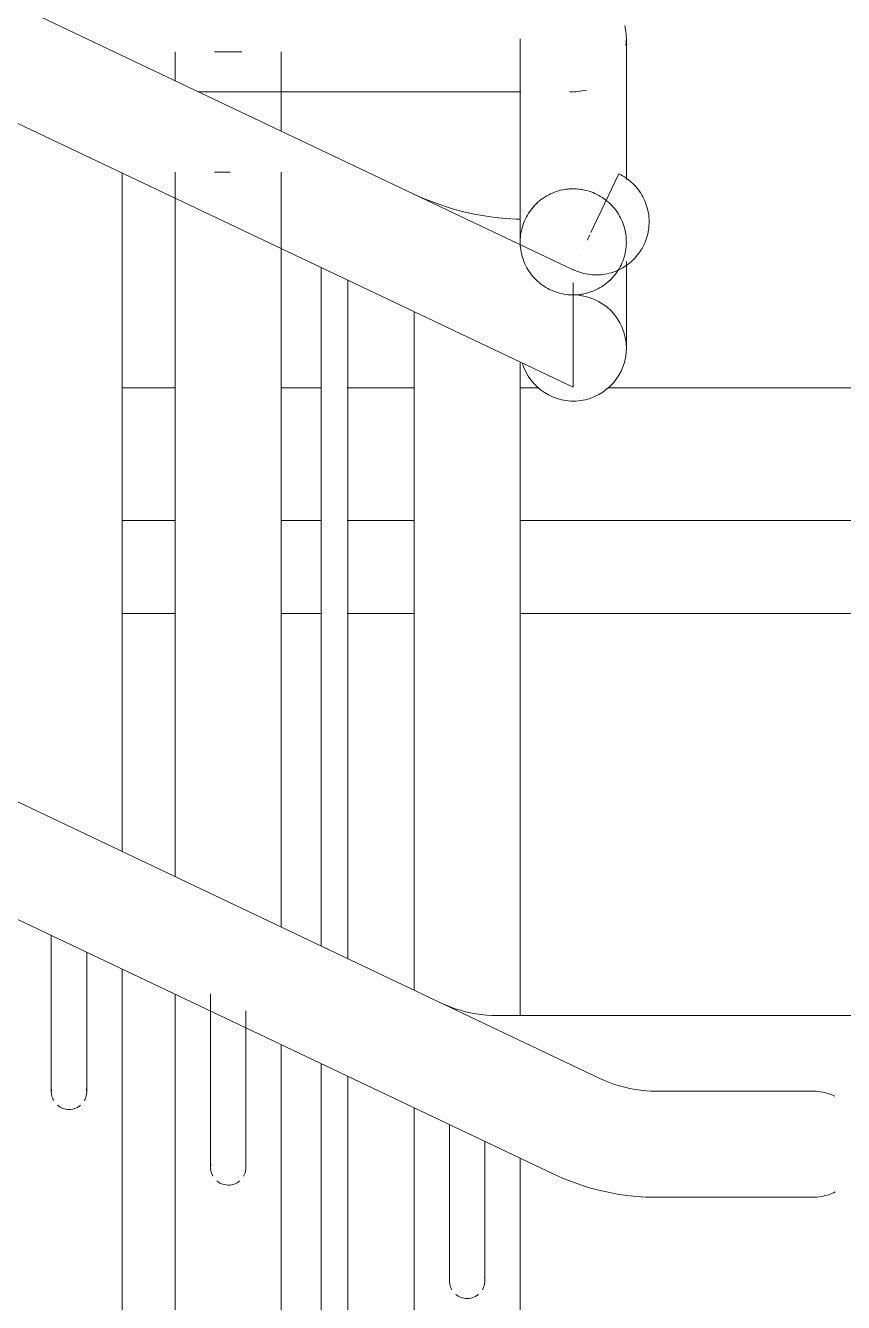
# Model space of a CAD drawing. Header units: millimetres. Extents: x -515342 to 330399, y -224905 to 507333.
# Drawn here: x 268683.3 to 268991.5, y 87986.8 to 88467.9 of the extents above; entities that cross this region are included whole.
import ezdxf

# ---------------------------------------------------------------- set-up
doc = ezdxf.new("R2010")
doc.units = ezdxf.units.MM
doc.layers.get('0').update_dxf_attribs({"lineweight": 0})
for name, color, linetype, lineweight in [('Витраж', 7, 'Continuous', 0), ('Ограждение', 7, 'Continuous', 0), ('Панели витража', 7, 'Continuous', 0), ('Перекрытие', 7, 'Continuous', 0), ('Стены внутренние', 7, 'Continuous', 0)]:
    doc.layers.add(name, color=color, linetype=linetype, lineweight=lineweight)

# ---------------------------------------------------------------- blocks, each defined once
blk = doc.blocks.new('Ограждение - АР_Ограждение_Балясина_10-10240708-О_АР_П_Разрез 2-2')
at = {"layer": 'Ограждение'}
for p, q in [((7435, 345.34), (7435, 89.62)), ((7435.13, 345.28), (7435.13, 345.28)), ((7445, 84.87), (7445, 340.59)), ((7435, 45.35), (7435, -110.38)), ((7445, -115.13), (7445, 40.6))]:
    blk.add_line(p, q, dxfattribs=at)
blk = doc.blocks.new('Ограждение - АР_Ограждение_Балясина_D40 доп поручень 700_900-10240715-О_АР_П_Разрез 2-2')
at = {"layer": 'Ограждение'}
for p, q in [((7360, 125.25), (7360, 380.97)), ((7333.33, 93.71), (7333.33, 64.75)), ((7346.67, 64.75), (7346.67, 87.37)), ((7360, -74.75), (7360, 81.01))]:
    blk.add_line(p, q, dxfattribs=at)
at = {"layer": 'Ограждение', "flags": 128}
for points in [[(7333.33, 64.75), (7333.33, 63.55), (7333.33, 62.35), (7333.33, 61.16), (7333.33, 59.97), (7333.33, 58.79), (7333.33, 57.62), (7333.33, 56.46), (7333.33, 55.31), (7333.33, 54.18), (7333.33, 53.07), (7333.33, 51.97), (7333.33, 50.9), (7333.33, 49.84), (7333.33, 48.81), (7333.33, 47.81), (7333.33, 46.83), (7333.33, 45.89), (7333.33, 44.97), (7333.33, 44.08), (7333.33, 43.23), (7333.33, 42.41), (7333.33, 41.63), (7333.33, 40.88), (7333.33, 40.17), (7333.33, 39.51), (7333.33, 38.88), (7333.33, 38.29), (7333.33, 37.75), (7333.33, 37.25), (7333.33, 36.79), (7333.33, 36.38), (7333.33, 36.01), (7333.33, 35.69), (7333.33, 35.41), (7333.33, 35.19), (7333.33, 35.01), (7333.33, 34.87), (7333.33, 34.79), (7333.33, 34.75)], [(7346.67, 34.75), (7346.67, 34.77), (7346.67, 34.85), (7346.67, 34.97), (7346.67, 35.13), (7346.67, 35.35), (7346.67, 35.61), (7346.67, 35.92), (7346.67, 36.27), (7346.67, 36.67), (7346.67, 37.12), (7346.67, 37.61), (7346.67, 38.14), (7346.67, 38.72), (7346.67, 39.33), (7346.67, 39.99), (7346.67, 40.69), (7346.67, 41.42), (7346.67, 42.2), (7346.67, 43), (7346.67, 43.85), (7346.67, 44.73), (7346.67, 45.64), (7346.67, 46.58), (7346.67, 47.54), (7346.67, 48.54), (7346.67, 49.56), (7346.67, 50.61), (7346.67, 51.68), (7346.67, 52.77), (7346.67, 53.88), (7346.67, 55.01), (7346.67, 56.15), (7346.67, 57.3), (7346.67, 58.47), (7346.67, 59.65), (7346.67, 60.84), (7346.67, 62.03), (7346.67, 63.23), (7346.67, 64.43), (7346.67, 64.75)]]:
    blk.add_lwpolyline(points, dxfattribs=at)
at = {"layer": 'Ограждение'}
for points, knots in [([(7334.23, 31.41), (7334.04, 31.74), (7333.71, 32.45), (7333.44, 33.44), (7333.34, 34.3), (7333.33, 35.05), (7333.38, 35.54), (7333.41, 35.77)], [0.3333333, 0.3333333, 0.3333333, 0.3333333, 0.3888889, 0.4444444, 0.4791667, 0.5138889, 0.5486111, 0.5486111, 0.5486111, 0.5486111]), ([(7346.56, 35.92), (7346.61, 35.68), (7346.66, 35.2), (7346.67, 34.45), (7346.6, 33.72), (7346.4, 32.79), (7346.09, 32), (7345.81, 31.49), (7345.77, 31.4)], [0.4444444, 0.4444444, 0.4444444, 0.4444444, 0.4791667, 0.5138889, 0.5486111, 0.5833333, 0.6527778, 0.6666667, 0.6666667, 0.6666667, 0.6666667]), ([(7344.29, 29.65), (7344.22, 29.59), (7343.77, 29.22), (7342.42, 28.4), (7341.01, 28.1), (7340, 28.08)], [0.7777778, 0.7777778, 0.7777778, 0.7777778, 0.7916667, 0.8611111, 1, 1, 1, 1])]:
    blk.add_open_spline(points, degree=3, knots=knots, dxfattribs=at)
blk.add_open_spline([(7340, 28.08), (7339.19, 28.09), (7337.67, 28.36), (7336.3, 29.15), (7335.71, 29.65)], degree=3, dxfattribs=at)
blk = doc.blocks.new('Ограждение - АР_Ограждение_Балясина_D40 доп поручень 700_900-10240712-О_АР_П_Разрез 2-2')
at = {"layer": 'Ограждение'}
for p, q in [((7470, 328.72), (7470, 73)), ((7510, 63.48), (7510, 309.47)), ((7470, 28.74), (7470, -127)), ((7483.33, 22.4), (7483.33, -6.5)), ((7496.67, -6.5), (7496.67, 16.06)), ((7510, -136.52), (7510, 9.72))]:
    blk.add_line(p, q, dxfattribs=at)
at = {"layer": 'Ограждение', "flags": 128}
for points in [[(7483.33, -6.5), (7483.33, -7.7), (7483.33, -8.9), (7483.33, -10.09), (7483.33, -11.28), (7483.33, -12.46), (7483.33, -13.63), (7483.33, -14.79), (7483.33, -15.94), (7483.33, -17.07), (7483.33, -18.18), (7483.33, -19.28), (7483.33, -20.35), (7483.33, -21.41), (7483.33, -22.44), (7483.33, -23.44), (7483.33, -24.42), (7483.33, -25.36), (7483.33, -26.28), (7483.33, -27.17), (7483.33, -28.02), (7483.33, -28.84), (7483.33, -29.62), (7483.33, -30.37), (7483.33, -31.08), (7483.33, -31.74), (7483.33, -32.37), (7483.33, -32.96), (7483.33, -33.5), (7483.33, -34), (7483.33, -34.46), (7483.33, -34.87), (7483.33, -35.24), (7483.33, -35.56), (7483.33, -35.84), (7483.33, -36.06), (7483.33, -36.24), (7483.33, -36.38), (7483.33, -36.46), (7483.33, -36.5)], [(7496.67, -36.5), (7496.67, -36.48), (7496.67, -36.4), (7496.67, -36.28), (7496.67, -36.12), (7496.67, -35.9), (7496.67, -35.64), (7496.67, -35.33), (7496.67, -34.98), (7496.67, -34.58), (7496.67, -34.13), (7496.67, -33.64), (7496.67, -33.11), (7496.67, -32.53), (7496.67, -31.92), (7496.67, -31.26), (7496.67, -30.56), (7496.67, -29.83), (7496.67, -29.05), (7496.67, -28.25), (7496.67, -27.4), (7496.67, -26.52), (7496.67, -25.61), (7496.67, -24.67), (7496.67, -23.71), (7496.67, -22.71), (7496.67, -21.69), (7496.67, -20.64), (7496.67, -19.57), (7496.67, -18.48), (7496.67, -17.37), (7496.67, -16.24), (7496.67, -15.1), (7496.67, -13.95), (7496.67, -12.78), (7496.67, -11.6), (7496.67, -10.41), (7496.67, -9.22), (7496.67, -8.02), (7496.67, -6.82), (7496.67, -6.5)]]:
    blk.add_lwpolyline(points, dxfattribs=at)
at = {"layer": 'Ограждение'}
for points, knots in [([(7484.23, -39.84), (7484.04, -39.51), (7483.71, -38.8), (7483.44, -37.81), (7483.34, -36.95), (7483.33, -36.2), (7483.38, -35.71), (7483.41, -35.48)], [0.3333333, 0.3333333, 0.3333333, 0.3333333, 0.3888889, 0.4444444, 0.4791667, 0.5138889, 0.5486111, 0.5486111, 0.5486111, 0.5486111]), ([(7496.56, -35.33), (7496.61, -35.57), (7496.66, -36.05), (7496.67, -36.8), (7496.6, -37.53), (7496.4, -38.46), (7496.09, -39.25), (7495.81, -39.76), (7495.77, -39.85)], [0.4444444, 0.4444444, 0.4444444, 0.4444444, 0.4791667, 0.5138889, 0.5486111, 0.5833333, 0.6527778, 0.6666667, 0.6666667, 0.6666667, 0.6666667]), ([(7494.29, -41.6), (7494.22, -41.66), (7493.77, -42.03), (7492.42, -42.85), (7491.01, -43.15), (7490, -43.17)], [0.7777778, 0.7777778, 0.7777778, 0.7777778, 0.7916667, 0.8611111, 1, 1, 1, 1])]:
    blk.add_open_spline(points, degree=3, knots=knots, dxfattribs=at)
blk.add_open_spline([(7490, -43.17), (7489.19, -43.16), (7487.67, -42.89), (7486.3, -42.1), (7485.71, -41.6)], degree=3, dxfattribs=at)
blk = doc.blocks.new('Ограждение - Ограждение-9707695-О_АР_П_Разрез 2-2')
for name in ['Ограждение - АР_Ограждение_Балясина_D40 доп поручень 700_900-10240715-О_АР_П_Разрез 2-2', 'Ограждение - АР_Ограждение_Балясина_10-10240708-О_АР_П_Разрез 2-2', 'Ограждение - АР_Ограждение_Балясина_D40 доп поручень 700_900-10240712-О_АР_П_Разрез 2-2']:
    blk.add_blockref(name, (0, 0))
blk = doc.blocks.new('Тип верхнего поручня - Верхний поручень_Внутренний_-9707698-О_АР_П_Разрез 2-2')
at = {"layer": 'Ограждение', "flags": 128}
blk.add_lwpolyline([(7510.17, 363.55), (7508.54, 363.58), (7504.55, 363.82), (7500.57, 364.22), (7496.61, 364.78), (7492.68, 365.49), (7488.77, 366.37), (7484.91, 367.39), (7481.09, 368.58), (7477.32, 369.91), (7473.6, 371.39), (7469.95, 373.02)], dxfattribs=at)
blk = doc.blocks.new('Тип перил - Перила_Внутренний_-9707709-О_АР_П_Разрез 2-2')
at = {"layer": 'Ограждение'}
blk.add_line((7790, 63.5), (7501.27, 63.5), dxfattribs=at)
at = {"layer": 'Ограждение', "flags": 128}
blk.add_lwpolyline([(7501.27, 63.5), (7499.27, 63.54), (7497.28, 63.66), (7495.29, 63.86), (7493.31, 64.14), (7491.34, 64.5), (7489.39, 64.93), (7487.45, 65.45), (7485.54, 66.04), (7483.66, 66.71), (7481.8, 67.45), (7479.97, 68.26)], dxfattribs=at)
blk = doc.blocks.new('Ограждение - АР_Ограждение_Ограничение_D40-V189-О_АР_П_Разрез 2-2')
at = {"layer": 'Ограждение', "flags": 128}
for points in [[(7530, 375), (7529.2, 374.98), (7528.4, 374.94), (7527.61, 374.86), (7526.81, 374.74), (7526.03, 374.6), (7525.25, 374.43), (7524.47, 374.22), (7523.71, 373.98), (7522.95, 373.72), (7522.21, 373.42), (7521.48, 373.1), (7520.76, 372.74), (7520.06, 372.36), (7519.38, 371.95), (7518.71, 371.51), (7518.06, 371.04), (7517.42, 370.55), (7516.81, 370.04), (7516.22, 369.5), (7515.65, 368.93), (7515.11, 368.35), (7514.59, 367.74), (7514.09, 367.12), (7513.62, 366.47), (7513.17, 365.81), (7512.75, 365.12), (7512.36, 364.43), (7512, 363.71), (7511.66, 362.99), (7511.36, 362.25), (7511.08, 361.5), (7510.84, 360.73), (7510.63, 359.96), (7510.44, 359.18), (7510.29, 358.4), (7510.17, 357.61), (7510.08, 356.81), (7510.03, 356.02), (7510, 355.22), (7510.01, 354.42), (7510.05, 353.62), (7510.12, 352.82), (7510.22, 352.03), (7510.36, 351.24), (7510.52, 350.46), (7510.72, 349.68), (7510.95, 348.91), (7511.21, 348.16), (7511.5, 347.41), (7511.81, 346.68), (7512.16, 345.96), (7512.54, 345.25), (7512.94, 344.56), (7513.37, 343.89), (7513.83, 343.23), (7514.31, 342.59), (7514.82, 341.98), (7515.36, 341.38), (7515.91, 340.8), (7516.49, 340.25), (7517.09, 339.72), (7517.71, 339.22), (7518.35, 338.74), (7519.01, 338.29), (7519.69, 337.86), (7520.38, 337.46), (7521.09, 337.09), (7521.82, 336.75), (7522.55, 336.44), (7523.3, 336.16), (7524.06, 335.9), (7524.83, 335.68), (7525.6, 335.49), (7526.39, 335.33), (7527.18, 335.2), (7527.97, 335.1), (7528.77, 335.04), (7529.57, 335), (7530, 335)], [(7530, 335), (7530.8, 335.02), (7531.6, 335.06), (7532.39, 335.14), (7533.19, 335.26), (7533.97, 335.4), (7534.75, 335.57), (7535.53, 335.78), (7536.29, 336.02), (7537.05, 336.28), (7537.79, 336.58), (7538.52, 336.9), (7539.24, 337.26), (7539.94, 337.64), (7540.62, 338.05), (7541.29, 338.49), (7541.94, 338.96), (7542.58, 339.45), (7543.19, 339.96), (7543.78, 340.5), (7544.35, 341.07), (7544.89, 341.65), (7545.41, 342.26), (7545.91, 342.88), (7546.38, 343.53), (7546.83, 344.19), (7547.25, 344.88), (7547.64, 345.57), (7548, 346.29), (7548.34, 347.01), (7548.64, 347.75), (7548.92, 348.5), (7549.16, 349.27), (7549.37, 350.04), (7549.56, 350.82), (7549.71, 351.6), (7549.83, 352.39), (7549.92, 353.19), (7549.97, 353.98), (7550, 354.78), (7549.99, 355.58), (7549.95, 356.38), (7549.88, 357.18), (7549.78, 357.97), (7549.64, 358.76), (7549.48, 359.54), (7549.28, 360.32), (7549.05, 361.09), (7548.79, 361.84), (7548.5, 362.59), (7548.19, 363.32), (7547.84, 364.04), (7547.46, 364.75), (7547.06, 365.44), (7546.63, 366.11), (7546.17, 366.77), (7545.69, 367.41), (7545.18, 368.02), (7544.64, 368.62), (7544.09, 369.2), (7543.51, 369.75), (7542.91, 370.28), (7542.29, 370.78), (7541.65, 371.26), (7540.99, 371.71), (7540.31, 372.14), (7539.62, 372.54), (7538.91, 372.91), (7538.18, 373.25), (7537.45, 373.56), (7536.7, 373.84), (7535.94, 374.1), (7535.17, 374.32), (7534.4, 374.51), (7533.61, 374.67), (7532.82, 374.8), (7532.03, 374.9), (7531.23, 374.96), (7530.43, 375), (7530, 375)]]:
    blk.add_lwpolyline(points, dxfattribs=at)
at = {"layer": 'Ограждение'}
for start, end in [(90, 100.5516), (77.5668, 90), (131.2241, 139.4056), (178.3462, 184.1833), (311.2241, 319.4056), (270, 280.5516)]:
    blk.add_arc((7530, 355), 20, start, end, dxfattribs=at)
blk = doc.blocks.new('Ограждение - АР_Ограждение_Ограничение_D40-V190-О_АР_П_Разрез 2-2')
at = {"layer": 'Ограждение'}
for p, q in [((7536.65, 358.49), (7547.16, 380.63)), ((7535.27, 355.59), (7536.18, 357.5)), ((7532.49, 349.74), (7532.51, 349.79))]:
    blk.add_line(p, q, dxfattribs=at)
at = {"layer": 'Ограждение', "flags": 128}
for points in [[(7547.16, 380.63), (7547.88, 380.27), (7548.58, 379.89), (7549.26, 379.47), (7549.93, 379.03), (7550.58, 378.57), (7551.21, 378.07), (7551.82, 377.56), (7552.41, 377.01), (7552.98, 376.45), (7553.52, 375.86), (7554.04, 375.26), (7554.53, 374.63), (7555, 373.98), (7555.45, 373.31), (7555.86, 372.63), (7556.25, 371.93), (7556.61, 371.22), (7556.94, 370.49), (7557.25, 369.75), (7557.52, 369), (7557.76, 368.23), (7557.97, 367.46), (7558.15, 366.68), (7558.3, 365.9), (7558.42, 365.11), (7558.5, 364.31), (7558.56, 363.51), (7558.58, 362.71), (7558.57, 361.91), (7558.53, 361.11), (7558.45, 360.32), (7558.35, 359.52), (7558.21, 358.74), (7558.04, 357.95), (7557.84, 357.18), (7557.61, 356.41), (7557.35, 355.66), (7557.06, 354.91), (7556.74, 354.18), (7556.65, 353.98)], [(7556.65, 353.98), (7556.29, 353.27), (7555.9, 352.57), (7555.49, 351.88), (7555.05, 351.22), (7554.58, 350.57), (7554.09, 349.94), (7553.57, 349.33), (7553.03, 348.74), (7552.47, 348.17), (7551.88, 347.63), (7551.27, 347.11), (7550.64, 346.61), (7549.99, 346.14), (7549.33, 345.7), (7548.65, 345.28), (7547.95, 344.89), (7547.23, 344.53), (7546.5, 344.2), (7545.76, 343.9), (7545.01, 343.63), (7544.25, 343.39), (7543.48, 343.17), (7542.7, 342.99), (7541.91, 342.84), (7541.12, 342.73), (7540.33, 342.64), (7539.53, 342.59), (7538.73, 342.57), (7537.93, 342.58), (7537.13, 342.62), (7536.33, 342.69), (7535.54, 342.8), (7534.75, 342.94), (7533.97, 343.1), (7533.2, 343.3), (7532.43, 343.54), (7531.67, 343.8), (7530.93, 344.09), (7530.2, 344.41), (7530, 344.5)]]:
    blk.add_lwpolyline(points, dxfattribs=at)
blk = doc.blocks.new('Ограждение - АР_Ограждение_Балясина_D40_900-V202-О_АР_П_Разрез 2-2')
at = {"layer": 'Ограждение'}
for p, q in [((7380, 115.75), (7380, 381.25)), ((7400, 381.25), (7394.82, 381.25)), ((7400.76, 381.25), (7400, 381.25)), ((7420, 381.25), (7420, 96.75)), ((7380, -865), (7380, 71.53)), ((7393.33, 36.25), (7393.33, 71.62)), ((7406.67, 65.29), (7406.67, 36.25)), ((7420, 52.51), (7420, -865))]:
    blk.add_line(p, q, dxfattribs=at)
at = {"layer": 'Ограждение', "flags": 128}
for points in [[(7393.33, 6.25), (7393.33, 6.27), (7393.33, 6.35), (7393.33, 6.47), (7393.33, 6.63), (7393.33, 6.85), (7393.33, 7.11), (7393.33, 7.42), (7393.33, 7.77), (7393.33, 8.17), (7393.33, 8.62), (7393.33, 9.11), (7393.33, 9.64), (7393.33, 10.22), (7393.33, 10.83), (7393.33, 11.49), (7393.33, 12.19), (7393.33, 12.92), (7393.33, 13.7), (7393.33, 14.5), (7393.33, 15.35), (7393.33, 16.23), (7393.33, 17.14), (7393.33, 18.08), (7393.33, 19.04), (7393.33, 20.04), (7393.33, 21.06), (7393.33, 22.11), (7393.33, 23.18), (7393.33, 24.27), (7393.33, 25.38), (7393.33, 26.51), (7393.33, 27.65), (7393.33, 28.8), (7393.33, 29.97), (7393.33, 31.15), (7393.33, 32.34), (7393.33, 33.53), (7393.33, 34.73), (7393.33, 35.93), (7393.33, 36.25)], [(7406.67, 36.25), (7406.67, 35.05), (7406.67, 33.85), (7406.67, 32.66), (7406.67, 31.47), (7406.67, 30.29), (7406.67, 29.12), (7406.67, 27.96), (7406.67, 26.81), (7406.67, 25.68), (7406.67, 24.57), (7406.67, 23.47), (7406.67, 22.4), (7406.67, 21.34), (7406.67, 20.31), (7406.67, 19.31), (7406.67, 18.33), (7406.67, 17.39), (7406.67, 16.47), (7406.67, 15.58), (7406.67, 14.73), (7406.67, 13.91), (7406.67, 13.13), (7406.67, 12.38), (7406.67, 11.67), (7406.67, 11.01), (7406.67, 10.38), (7406.67, 9.79), (7406.67, 9.25), (7406.67, 8.75), (7406.67, 8.29), (7406.67, 7.88), (7406.67, 7.51), (7406.67, 7.19), (7406.67, 6.91), (7406.67, 6.69), (7406.67, 6.51), (7406.67, 6.37), (7406.67, 6.29), (7406.67, 6.25)]]:
    blk.add_lwpolyline(points, dxfattribs=at)
at = {"layer": 'Ограждение'}
for points, knots in [([(7393.44, 7.42), (7393.39, 7.18), (7393.34, 6.7), (7393.33, 5.95), (7393.4, 5.22), (7393.6, 4.29), (7393.91, 3.5), (7394.19, 2.99), (7394.23, 2.9)], [0.4444444, 0.4444444, 0.4444444, 0.4444444, 0.4791667, 0.5138889, 0.5486111, 0.5833333, 0.6527778, 0.6666667, 0.6666667, 0.6666667, 0.6666667]), ([(7405.77, 2.91), (7405.96, 3.24), (7406.29, 3.95), (7406.56, 4.94), (7406.66, 5.8), (7406.67, 6.55), (7406.62, 7.04), (7406.59, 7.27)], [0.3333333, 0.3333333, 0.3333333, 0.3333333, 0.3888889, 0.4444444, 0.4791667, 0.5138889, 0.5486111, 0.5486111, 0.5486111, 0.5486111]), ([(7395.71, 1.15), (7395.78, 1.09), (7396.23, 0.72), (7397.58, -0.1), (7398.99, -0.4), (7400, -0.42)], [0.7777778, 0.7777778, 0.7777778, 0.7777778, 0.7916667, 0.8611111, 1, 1, 1, 1])]:
    blk.add_open_spline(points, degree=3, knots=knots, dxfattribs=at)
blk.add_open_spline([(7400, -0.42), (7400.81, -0.41), (7402.33, -0.14), (7403.7, 0.65), (7404.29, 1.15)], degree=3, dxfattribs=at)
blk = doc.blocks.new('Ограждение - АР_Ограждение_Балясина_D40_900-10240720-О_АР_П_Разрез 2-2')
at = {"layer": 'Ограждение'}
for p, q in [((7380, 415.69), (7380, 426.56)), ((7400, 426.56), (7394.82, 426.56)), ((7405.18, 426.56), (7400, 426.56)), ((7420, 426.56), (7420, 396.7))]:
    blk.add_line(p, q, dxfattribs=at)
blk = doc.blocks.new('Ограждение - Ограждение-9707916-О_АР_П_Разрез 2-2')
for name in ['Ограждение - АР_Ограждение_Балясина_D40_900-10240720-О_АР_П_Разрез 2-2', 'Ограждение - АР_Ограждение_Балясина_D40_900-V202-О_АР_П_Разрез 2-2']:
    blk.add_blockref(name, (0, 0))
blk = doc.blocks.new('Тип верхнего поручня - АР_Ограждение_Ограничение_D40-V214-О_АР_П_Разрез 2-2')
at = {"layer": 'Ограждение', "flags": 128}
for points in [[(7530, 375), (7529.2, 374.98), (7528.4, 374.94), (7527.61, 374.86), (7526.81, 374.74), (7526.03, 374.6), (7525.25, 374.43), (7524.47, 374.22), (7523.71, 373.98), (7522.95, 373.72), (7522.21, 373.42), (7521.48, 373.1), (7520.76, 372.74), (7520.06, 372.36), (7519.38, 371.95), (7518.71, 371.51), (7518.06, 371.04), (7517.42, 370.55), (7516.81, 370.04), (7516.22, 369.5), (7515.65, 368.93), (7515.11, 368.35), (7514.59, 367.74), (7514.09, 367.12), (7513.62, 366.47), (7513.17, 365.81), (7512.75, 365.12), (7512.36, 364.43), (7512, 363.71), (7511.66, 362.99), (7511.36, 362.25), (7511.08, 361.5), (7510.84, 360.73), (7510.63, 359.96), (7510.44, 359.18), (7510.29, 358.4), (7510.17, 357.61), (7510.08, 356.81), (7510.03, 356.02), (7510, 355.22), (7510.01, 354.42), (7510.05, 353.62), (7510.12, 352.82), (7510.22, 352.03), (7510.36, 351.24), (7510.52, 350.46), (7510.72, 349.68), (7510.95, 348.91), (7511.21, 348.16), (7511.5, 347.41), (7511.81, 346.68), (7512.16, 345.96), (7512.54, 345.25), (7512.94, 344.56), (7513.37, 343.89), (7513.83, 343.23), (7514.31, 342.59), (7514.82, 341.98), (7515.36, 341.38), (7515.91, 340.8), (7516.49, 340.25), (7517.09, 339.72), (7517.71, 339.22), (7518.35, 338.74), (7519.01, 338.29), (7519.69, 337.86), (7520.38, 337.46), (7521.09, 337.09), (7521.82, 336.75), (7522.55, 336.44), (7523.3, 336.16), (7524.06, 335.9), (7524.83, 335.68), (7525.6, 335.49), (7526.39, 335.33), (7527.18, 335.2), (7527.97, 335.1), (7528.77, 335.04), (7529.57, 335), (7530, 335)], [(7530, 335), (7530.8, 335.02), (7531.6, 335.06), (7532.39, 335.14), (7533.19, 335.26), (7533.97, 335.4), (7534.75, 335.57), (7535.53, 335.78), (7536.29, 336.02), (7537.05, 336.28), (7537.79, 336.58), (7538.52, 336.9), (7539.24, 337.26), (7539.94, 337.64), (7540.62, 338.05), (7541.29, 338.49), (7541.94, 338.96), (7542.58, 339.45), (7543.19, 339.96), (7543.78, 340.5), (7544.35, 341.07), (7544.89, 341.65), (7545.41, 342.26), (7545.91, 342.88), (7546.38, 343.53), (7546.83, 344.19), (7547.25, 344.88), (7547.64, 345.57), (7548, 346.29), (7548.34, 347.01), (7548.64, 347.75), (7548.92, 348.5), (7549.16, 349.27), (7549.37, 350.04), (7549.56, 350.82), (7549.71, 351.6), (7549.83, 352.39), (7549.92, 353.19), (7549.97, 353.98), (7550, 354.78), (7549.99, 355.58), (7549.95, 356.38), (7549.88, 357.18), (7549.78, 357.97), (7549.64, 358.76), (7549.48, 359.54), (7549.28, 360.32), (7549.05, 361.09), (7548.79, 361.84), (7548.5, 362.59), (7548.19, 363.32), (7547.84, 364.04), (7547.46, 364.75), (7547.06, 365.44), (7546.63, 366.11), (7546.17, 366.77), (7545.69, 367.41), (7545.18, 368.02), (7544.64, 368.62), (7544.09, 369.2), (7543.51, 369.75), (7542.91, 370.28), (7542.29, 370.78), (7541.65, 371.26), (7540.99, 371.71), (7540.31, 372.14), (7539.62, 372.54), (7538.91, 372.91), (7538.18, 373.25), (7537.45, 373.56), (7536.7, 373.84), (7535.94, 374.1), (7535.17, 374.32), (7534.4, 374.51), (7533.61, 374.67), (7532.82, 374.8), (7532.03, 374.9), (7531.23, 374.96), (7530.43, 375), (7530, 375)]]:
    blk.add_lwpolyline(points, dxfattribs=at)
at = {"layer": 'Ограждение'}
for start, end in [(90, 100.5516), (77.5668, 90), (131.2241, 139.4056), (178.3462, 184.1833), (311.2241, 319.4056), (270, 280.5516)]:
    blk.add_arc((7530, 355), 20, start, end, dxfattribs=at)
blk = doc.blocks.new('Тип верхнего поручня - АР_Ограждение_Ограничение_D40-V215-О_АР_П_Разрез 2-2')
at = {"layer": 'Ограждение'}
for p, q in [((7536.65, 358.49), (7547.16, 380.63)), ((7535.27, 355.59), (7536.18, 357.5)), ((7532.49, 349.74), (7532.51, 349.79))]:
    blk.add_line(p, q, dxfattribs=at)
at = {"layer": 'Ограждение', "flags": 128}
for points in [[(7547.16, 380.63), (7547.88, 380.27), (7548.58, 379.89), (7549.26, 379.47), (7549.93, 379.03), (7550.58, 378.57), (7551.21, 378.07), (7551.82, 377.56), (7552.41, 377.01), (7552.98, 376.45), (7553.52, 375.86), (7554.04, 375.26), (7554.53, 374.63), (7555, 373.98), (7555.45, 373.31), (7555.86, 372.63), (7556.25, 371.93), (7556.61, 371.22), (7556.94, 370.49), (7557.25, 369.75), (7557.52, 369), (7557.76, 368.23), (7557.97, 367.46), (7558.15, 366.68), (7558.3, 365.9), (7558.42, 365.11), (7558.5, 364.31), (7558.56, 363.51), (7558.58, 362.71), (7558.57, 361.91), (7558.53, 361.11), (7558.45, 360.32), (7558.35, 359.52), (7558.21, 358.74), (7558.04, 357.95), (7557.84, 357.18), (7557.61, 356.41), (7557.35, 355.66), (7557.06, 354.91), (7556.74, 354.18), (7556.65, 353.98)], [(7556.65, 353.98), (7556.29, 353.27), (7555.9, 352.57), (7555.49, 351.88), (7555.05, 351.22), (7554.58, 350.57), (7554.09, 349.94), (7553.57, 349.33), (7553.03, 348.74), (7552.47, 348.17), (7551.88, 347.63), (7551.27, 347.11), (7550.64, 346.61), (7549.99, 346.14), (7549.33, 345.7), (7548.65, 345.28), (7547.95, 344.89), (7547.23, 344.53), (7546.5, 344.2), (7545.76, 343.9), (7545.01, 343.63), (7544.25, 343.39), (7543.48, 343.17), (7542.7, 342.99), (7541.91, 342.84), (7541.12, 342.73), (7540.33, 342.64), (7539.53, 342.59), (7538.73, 342.57), (7537.93, 342.58), (7537.13, 342.62), (7536.33, 342.69), (7535.54, 342.8), (7534.75, 342.94), (7533.97, 343.1), (7533.2, 343.3), (7532.43, 343.54), (7531.67, 343.8), (7530.93, 344.09), (7530.2, 344.41), (7530, 344.5)]]:
    blk.add_lwpolyline(points, dxfattribs=at)
blk = doc.blocks.new('Тип верхнего поручня - Верхний поручень_Внутренний_-9708042-О_АР_П_Разрез 2-2')
at = {"layer": 'Ограждение'}
for p, q in [((7530, 344.5), (5770.36, 1180.33)), ((5753.2, 1144.2), (7530, 300.22)), ((7388.68, 411.56), (7430, 411.56)), ((7550, 315), (7550, 347.6))]:
    blk.add_line(p, q, dxfattribs=at)
at = {"layer": 'Ограждение', "flags": 128}
for points in [[(7549.37, 436.53), (7549.56, 435.75), (7549.71, 434.96), (7549.83, 434.17), (7549.92, 433.38), (7549.97, 432.58), (7550, 431.78), (7550, 431.56)], [(7510, 431.56), (7510, 431.5), (7510, 431.31), (7510, 430.99), (7510, 430.54), (7510, 429.97), (7510, 429.27), (7510, 428.45), (7510, 427.5), (7510, 426.44), (7510, 425.25), (7510, 423.95), (7510, 422.52), (7510, 420.99), (7510, 419.35), (7510, 417.59), (7510, 415.73), (7510, 413.77), (7510, 411.71), (7510, 409.55), (7510, 407.3), (7510, 404.96), (7510, 402.54), (7510, 400.03), (7510, 397.45), (7510, 394.79), (7510, 392.06), (7510, 389.27), (7510, 386.42), (7510, 383.51), (7510, 380.55), (7510, 377.55), (7510, 374.5), (7510, 371.42), (7510, 368.3), (7510, 365.16), (7510, 362), (7510, 358.82), (7510, 355.63), (7510, 353.99)], [(7550, 431.56), (7549.98, 430.77), (7549.94, 429.97), (7549.86, 429.17)], [(7550, 378.55), (7550, 379.75), (7550, 382.72), (7550, 385.64), (7550, 388.51), (7550, 391.32), (7550, 394.06), (7550, 396.74), (7550, 399.34), (7550, 401.87), (7550, 404.32), (7550, 406.68), (7550, 408.95), (7550, 411.14), (7550, 413.22), (7550, 415.21), (7550, 417.1), (7550, 418.88), (7550, 420.56), (7550, 422.12), (7550, 423.57), (7550, 424.91), (7550, 426.13), (7550, 427.23), (7550, 428.21), (7550, 429.06), (7550, 429.79), (7550, 430.4), (7550, 430.88), (7550, 431.24), (7550, 431.46), (7550, 431.56), (7550, 431.56)], [(7510.21, 411.56), (7507.76, 411.56), (7505.18, 411.56), (7502.48, 411.56), (7499.67, 411.56), (7496.75, 411.56), (7493.72, 411.56), (7490.58, 411.56), (7487.35, 411.56), (7484.03, 411.56), (7480.62, 411.56), (7477.13, 411.56), (7473.57, 411.56), (7469.93, 411.56), (7466.24, 411.56), (7462.48, 411.56), (7458.67, 411.56), (7454.82, 411.56), (7450.92, 411.56), (7447, 411.56), (7443.04, 411.56), (7439.07, 411.56), (7435.08, 411.56), (7431.08, 411.56), (7430, 411.56)], [(7529.92, 411.56), (7529.68, 411.56), (7529.28, 411.56), (7528.72, 411.56)], [(7534.96, 412.19), (7534.18, 412.01), (7533.4, 411.86), (7532.61, 411.74), (7531.81, 411.65), (7531.02, 411.59), (7530.22, 411.57)], [(7530, 339.56), (7530, 338.01), (7530, 333.43), (7530, 328.09), (7530, 322.36)], [(7530, 322.36), (7530, 316.63), (7530, 311.29), (7530, 306.7), (7530, 303.18), (7530, 300.97), (7530, 300.22)]]:
    blk.add_lwpolyline(points, dxfattribs=at)
at = {"layer": 'Ограждение'}
for start, end in [(0, 90), (196.114, 0)]:
    blk.add_arc((7530, 315), 20, start, end, dxfattribs=at)
blk = doc.blocks.new('Тип перил - Перила_Внутренний_-9708056-О_АР_П_Разрез 2-2')
at = {"layer": 'Ограждение'}
for p, q in [((7539.82, 39.84), (5760.18, 885.16)), ((5743.02, 849.03), (7522.66, 3.71)), ((7551.34, 36), (7549.39, 36.43)), ((7570, 35), (7561.27, 35)), ((7561.27, -5), (7570, -5))]:
    blk.add_line(p, q, dxfattribs=at)
at = {"layer": 'Ограждение', "flags": 128}
for points in [[(7561.27, 35), (7559.27, 35.04), (7557.28, 35.16), (7555.29, 35.36), (7553.31, 35.64), (7551.34, 36), (7549.39, 36.43), (7547.45, 36.95), (7545.54, 37.54), (7543.66, 38.21), (7541.8, 38.95), (7539.97, 39.76), (7539.82, 39.84)], [(7570, 35), (7572, 35), (7574, 35), (7575.99, 35), (7577.97, 35), (7579.93, 35), (7581.89, 35), (7583.82, 35), (7585.73, 35), (7587.61, 35), (7589.47, 35), (7591.3, 35), (7593.09, 35), (7594.84, 35), (7596.56, 35), (7598.23, 35), (7599.86, 35), (7601.44, 35), (7602.97, 35), (7604.45, 35), (7605.87, 35), (7607.23, 35), (7608.54, 35), (7609.78, 35), (7610.96, 35), (7612.07, 35), (7613.12, 35), (7614.1, 35), (7615.01, 35)], [(7620, 35), (7619.96, 35), (7619.84, 35), (7619.64, 35), (7619.36, 35), (7619, 35), (7618.57, 35), (7618.05, 35), (7617.46, 35), (7616.79, 35), (7616.05, 35), (7615.24, 35), (7614.35, 35), (7613.39, 35), (7612.36, 35), (7611.27, 35), (7610.1, 35), (7608.88, 35), (7607.59, 35), (7606.24, 35), (7604.84, 35), (7603.37, 35), (7601.86, 35), (7600.29, 35), (7598.68, 35), (7597.02, 35), (7595.31, 35), (7593.57, 35), (7591.78, 35), (7589.97, 35), (7588.12, 35), (7586.24, 35), (7584.34, 35), (7582.41, 35), (7580.46, 35), (7578.5, 35), (7576.52, 35), (7574.53, 35), (7572.54, 35), (7570.54, 35), (7570, 35)], [(7615.01, 35), (7615.84, 35), (7616.6, 35), (7617.29, 35), (7617.9, 35), (7618.44, 35), (7618.89, 35), (7619.27, 35), (7619.57, 35), (7619.79, 35), (7619.94, 35), (7620, 35), (7620, 35)], [(7620, 35), (7620.8, 34.98), (7621.6, 34.94), (7622.39, 34.86), (7623.19, 34.74), (7623.97, 34.6), (7624.75, 34.43), (7625.53, 34.22), (7626.29, 33.98), (7627.05, 33.72), (7627.79, 33.42), (7628.52, 33.1)], [(7522.66, 3.71), (7525.94, 2.23), (7529.28, 0.88), (7532.67, -0.33), (7536.1, -1.41), (7539.58, -2.35), (7543.09, -3.14), (7546.63, -3.8), (7550.19, -4.32), (7553.77, -4.69), (7557.36, -4.92), (7560.96, -5)], [(7522.66, 3.71), (7525.94, 2.23), (7529.28, 0.88), (7532.67, -0.33), (7536.1, -1.41), (7539.58, -2.35), (7543.09, -3.14), (7546.63, -3.8), (7550.19, -4.32), (7553.77, -4.69), (7557.36, -4.92), (7560.96, -5), (7561.27, -5)], [(7628.71, -3), (7627.99, -3.34), (7627.25, -3.64), (7626.5, -3.92), (7625.73, -4.16), (7624.96, -4.37), (7624.18, -4.56), (7623.4, -4.71), (7622.61, -4.83), (7621.81, -4.92), (7621.02, -4.97), (7620.22, -5), (7620, -5)], [(7570, -5), (7572, -5), (7574, -5), (7575.99, -5), (7577.97, -5), (7579.93, -5), (7581.89, -5), (7583.82, -5), (7585.73, -5), (7587.61, -5), (7589.47, -5), (7591.3, -5), (7593.09, -5), (7594.84, -5), (7596.56, -5), (7598.23, -5), (7599.86, -5), (7601.44, -5), (7602.97, -5), (7604.45, -5), (7605.87, -5), (7607.23, -5), (7608.54, -5), (7609.78, -5), (7610.96, -5), (7612.07, -5), (7613.12, -5), (7614.1, -5), (7615.01, -5)], [(7620, -5), (7619.96, -5), (7619.84, -5), (7619.64, -5), (7619.36, -5), (7619, -5), (7618.57, -5), (7618.05, -5), (7617.46, -5), (7616.79, -5), (7616.05, -5), (7615.24, -5), (7614.35, -5), (7613.39, -5), (7612.36, -5), (7611.27, -5), (7610.1, -5), (7608.88, -5), (7607.59, -5), (7606.24, -5), (7604.84, -5), (7603.37, -5), (7601.86, -5), (7600.29, -5), (7598.68, -5), (7597.02, -5), (7595.31, -5), (7593.57, -5), (7591.78, -5), (7589.97, -5), (7588.12, -5), (7586.24, -5), (7584.34, -5), (7582.41, -5), (7580.46, -5), (7578.5, -5), (7576.52, -5), (7574.53, -5), (7572.54, -5), (7570.54, -5)], [(7615.01, -5), (7615.84, -5), (7616.6, -5), (7617.29, -5), (7617.9, -5), (7618.44, -5), (7618.89, -5), (7619.27, -5), (7619.57, -5), (7619.79, -5), (7619.94, -5), (7620, -5), (7620, -5)]]:
    blk.add_lwpolyline(points, dxfattribs=at)
blk = doc.blocks.new('Системная панель - АР_ПанельВитража__Cтекло_СМ4-V242-О_АР_П_Разрез 2-2')
at = {"layer": 'Панели витража'}
h = blk.add_hatch(dxfattribs=at)
h.set_pattern_fill('FP_44', color=256, style=0, pattern_type=2)
h.set_pattern_definition([(236.31, (-5255.8, 8823.7), (-1777.996, -3556.002), [641.07, -5769.6]), (236.31, (-5220.23, 8717), (-1777.996, -3556.002), [384.64, -6026.03]), (236.31, (-5433.6, 8717), (-1777.996, -3556.002), [384.64, -6026.03])])
h.paths.add_polyline_path([(6780, 300), (6780, 356.47), (6760, 365.97), (6760, 300)])
h.paths.add_polyline_path([(7444.87, 300), (7470, 300.97), (7470, 328.72), (7444.87, 339.46), (7444.87, 300.22)])
h.paths.add_polyline_path([(7420, 300), (7435.13, 300.97), (7435.13, 345.28), (7420, 352.47), (7420, 300.22)])
h.paths.add_polyline_path([(7380, 300), (7380, 371.47), (7360, 380.97), (7360, 300)])
h.paths.add_polyline_path([(7320, 300), (7320, 399.97), (7304.87, 407.15), (7304.87, 300)])
h.paths.add_polyline_path([(7295.13, 300), (7295.13, 411.78), (7244.87, 435.65), (7244.87, 300), (7293.63, 300)])
h.paths.add_polyline_path([(7722.13, 300), (7825, 300), (7825, 2725), (6725, 2725), (6725, 726.87), (7293.63, 457.91), (7305.11, 453.85), (7327.14, 451.56), (7522.12, 450.88), (7524.82, 450.88), (7532.56, 451.23), (7537.42, 449.95), (7541.15, 447.33), (7541.96, 446.24), (7544.86, 444.77), (7547.49, 440.83), (7550, 425.48), (7550.15, 377.78), (7551.56, 376.03), (7556.83, 368.85), (7556.88, 366.23), (7557.09, 355.52), (7556.85, 358.58), (7555.97, 358.38), (7555.48, 357.36), (7554.54, 357.22), (7554.54, 354.32), (7552.93, 354.21), (7552.93, 352.11), (7553.23, 351.56), (7551.68, 349.92), (7553.72, 349.61), (7550, 347.16), (7549.17, 309.47), (7545.93, 303.18), (7543.02, 300), (7615.01, 300)])
h.paths.add_polyline_path([(7235.13, 300), (7235.13, 440.28), (7204.87, 454.65), (7204.87, 300)])
h.paths.add_polyline_path([(7195.13, 300), (7195.13, 459.28), (7144.87, 483.15), (7144.87, 300), (7186.5, 300)])
h.paths.add_polyline_path([(7135.13, 300), (7135.13, 487.78), (7104.87, 502.15), (7104.87, 300)])
h.paths.add_polyline_path([(7095.13, 300), (7095.13, 506.78), (7044.87, 530.65), (7044.87, 300), (7079.37, 300)])
h.paths.add_polyline_path([(7035.13, 300), (7035.13, 535.28), (7004.87, 549.65), (7004.87, 300)])
h.paths.add_polyline_path([(6995.13, 300), (6995.13, 554.28), (6944.87, 578.15), (6944.87, 322.43), (6992.11, 300)])
h.paths.add_polyline_path([(6895.13, 300), (6895.13, 301.78), (6844.87, 325.65), (6844.87, 300), (6865.12, 300)])
h.paths.add_polyline_path([(6820, 300), (6835.13, 300), (6835.13, 330.28), (6820, 337.47)])
h.paths.add_polyline_path([(7516.98, 300), (7514.07, 303.18), (7511.97, 306.7), (7510, 309.47), (7510, 300), (7516.52, 300)])
h.paths.add_polyline_path([(6740, 313.08), (6744.29, 315.01), (6735.71, 314.65), (6737.71, 313.49)])
h.paths.add_polyline_path([(6935.13, 327.07), (6935.13, 582.78), (6904.87, 597.15), (6904.87, 341.43)])
h.paths.add_polyline_path([(6733.38, 338.48), (6733.38, 341.93), (6733.37, 341.93)])
h.paths.add_polyline_path([(6895.13, 346.07), (6895.13, 601.78), (6844.87, 625.65), (6844.87, 369.93), (6875.22, 355.52)])
h.paths.add_polyline_path([(7510, 363.76), (7509.43, 411.58), (7420, 411.51), (7420, 396.75), (7476.47, 370.75), (7490.51, 365.78), (7508.94, 363.87)])
h.paths.add_polyline_path([(6835.13, 374.57), (6835.13, 630.28), (6820, 637.47), (6820, 381.75)])
h.paths.add_polyline_path([(6780, 400.75), (6780, 656.47), (6760, 665.97), (6760, 410.25), (6778.26, 401.57)])
h.paths.add_polyline_path([(7510, 411.98), (7509.35, 412.05), (7509.35, 412.02)])
h.paths.add_polyline_path([(7516.35, 447.65), (7520, 449.6), (7519.11, 449.6), (7516.72, 447.91)])
blk = doc.blocks.new('Прямоугольный импост - АР_Импост_50х100 _импост витража_-V246-О_АР_П_Разрез 2-2')
at = {"layer": 'Витраж'}
for p, q in [((7380, 300), (7360, 300)), ((7435.13, 300), (7419.96, 300)), ((7470.02, 300), (7444.84, 300)), ((7516.98, 300), (7510, 300)), ((7825, 300), (7543.02, 300))]:
    blk.add_line(p, q, dxfattribs=at)
blk = doc.blocks.new('Ограждение - АР_Ограждение_Ограничение_D40-V253-О_АР_П_Разрез 2-2')
at = {"layer": 'Ограждение', "flags": 128}
for points in [[(7549.93, 379.03), (7550.58, 378.57), (7551.21, 378.07), (7551.82, 377.56), (7552.41, 377.01), (7552.98, 376.45), (7553.52, 375.86), (7554.04, 375.26), (7554.53, 374.63), (7555, 373.98), (7555.45, 373.31), (7555.86, 372.63), (7556.25, 371.93), (7556.61, 371.22), (7556.94, 370.49), (7557.25, 369.75), (7557.52, 369), (7557.76, 368.23), (7557.97, 367.46), (7558.15, 366.68), (7558.3, 365.9), (7558.42, 365.11), (7558.5, 364.31), (7558.56, 363.51), (7558.58, 362.71), (7558.57, 361.91), (7558.53, 361.11), (7558.45, 360.32)], [(7558.04, 357.95), (7557.84, 357.18), (7557.61, 356.41), (7557.35, 355.66)], [(7556.65, 353.98), (7556.29, 353.27), (7555.9, 352.57), (7555.49, 351.88), (7555.05, 351.22), (7554.58, 350.57), (7554.09, 349.94)], [(7551.27, 347.11), (7550.64, 346.61), (7549.99, 346.14)]]:
    blk.add_lwpolyline(points, dxfattribs=at)
blk = doc.blocks.new('Тип верхнего поручня - АР_Ограждение_Ограничение_D40-V272-О_АР_П_Разрез 2-2')
at = {"layer": 'Ограждение', "flags": 128}
for points in [[(7549.93, 379.03), (7550.58, 378.57), (7551.21, 378.07), (7551.82, 377.56), (7552.41, 377.01), (7552.98, 376.45), (7553.52, 375.86), (7554.04, 375.26), (7554.53, 374.63), (7555, 373.98), (7555.45, 373.31), (7555.86, 372.63), (7556.25, 371.93), (7556.61, 371.22), (7556.94, 370.49), (7557.25, 369.75), (7557.52, 369), (7557.76, 368.23), (7557.97, 367.46), (7558.15, 366.68), (7558.3, 365.9), (7558.42, 365.11), (7558.5, 364.31), (7558.56, 363.51), (7558.58, 362.71), (7558.57, 361.91), (7558.53, 361.11), (7558.45, 360.32)], [(7558.04, 357.95), (7557.84, 357.18), (7557.61, 356.41), (7557.35, 355.66)], [(7556.65, 353.98), (7556.29, 353.27), (7555.9, 352.57), (7555.49, 351.88), (7555.05, 351.22), (7554.58, 350.57), (7554.09, 349.94)], [(7551.27, 347.11), (7550.64, 346.61), (7549.99, 346.14)]]:
    blk.add_lwpolyline(points, dxfattribs=at)
blk = doc.blocks.new('Тип верхнего поручня - Верхний поручень_Внутренний_-10129593-О_АР_П_Разрез 2-2')
at = {"layer": 'Ограждение', "flags": 128}
for points in [[(7549.56, 435.75), (7549.71, 434.96), (7549.83, 434.17), (7549.92, 433.38), (7549.97, 432.58), (7550, 431.78), (7550, 431.56)], [(7550, 431.56), (7549.98, 430.77), (7549.94, 429.97), (7549.86, 429.17)], [(7550, 428.21), (7550, 429.06), (7550, 429.79), (7550, 430.4), (7550, 430.88), (7550, 431.24), (7550, 431.46), (7550, 431.56), (7550, 431.56)], [(7478.59, 411.56), (7477.13, 411.56), (7473.57, 411.56), (7469.93, 411.56), (7466.24, 411.56), (7462.48, 411.56), (7458.67, 411.56), (7454.82, 411.56), (7450.92, 411.56), (7447, 411.56), (7443.04, 411.56), (7439.07, 411.56), (7435.08, 411.56), (7431.08, 411.56)]]:
    blk.add_lwpolyline(points, dxfattribs=at)
blk = doc.blocks.new('Тип перил - Перила_Внутренний_-10129604-О_АР_П_Разрез 2-2')
at = {"layer": 'Ограждение'}
blk.add_line((7551.34, 36), (7549.39, 36.43), dxfattribs=at)
blk.add_line((7551.34, 36), (7549.39, 36.43), dxfattribs=at)
at = {"layer": 'Ограждение', "flags": 128}
for points in [[(7570, 35), (7572, 35), (7574, 35), (7575.99, 35), (7577.97, 35), (7579.93, 35), (7581.89, 35), (7583.82, 35), (7585.73, 35), (7587.61, 35), (7589.47, 35), (7591.3, 35), (7593.09, 35), (7594.84, 35), (7596.56, 35), (7598.23, 35), (7599.86, 35), (7601.44, 35), (7602.97, 35), (7604.45, 35), (7605.87, 35), (7607.23, 35), (7608.54, 35), (7609.78, 35), (7610.96, 35), (7612.07, 35), (7613.12, 35), (7614.1, 35), (7615.01, 35)], [(7610.1, 35), (7608.88, 35), (7607.59, 35), (7606.24, 35), (7604.84, 35), (7603.37, 35), (7601.86, 35), (7600.29, 35), (7598.68, 35), (7597.02, 35), (7595.31, 35), (7593.57, 35), (7591.78, 35), (7589.97, 35), (7588.12, 35), (7586.24, 35), (7584.34, 35), (7582.41, 35), (7580.46, 35), (7578.5, 35), (7576.52, 35), (7574.53, 35), (7572.54, 35), (7570.54, 35)], [(7620, 35), (7619.96, 35), (7619.84, 35), (7619.64, 35), (7619.36, 35), (7619, 35), (7618.57, 35), (7618.05, 35), (7617.46, 35), (7616.79, 35), (7616.05, 35), (7615.24, 35), (7614.35, 35), (7613.39, 35), (7612.36, 35), (7611.27, 35)], [(7615.01, 35), (7615.84, 35), (7616.6, 35), (7617.29, 35), (7617.9, 35), (7618.44, 35), (7618.89, 35), (7619.27, 35), (7619.57, 35), (7619.79, 35), (7619.94, 35), (7620, 35), (7620, 35)], [(7620, 35), (7620.8, 34.98), (7621.6, 34.94), (7622.39, 34.86), (7623.19, 34.74), (7623.97, 34.6), (7624.75, 34.43), (7625.53, 34.22), (7626.29, 33.98), (7627.05, 33.72), (7627.79, 33.42), (7628.52, 33.1)], [(7522.66, 3.71), (7525.94, 2.23), (7529.28, 0.88), (7532.67, -0.33), (7536.1, -1.41), (7539.58, -2.35), (7543.09, -3.14), (7546.63, -3.8), (7550.19, -4.32), (7553.77, -4.69), (7557.36, -4.92), (7560.96, -5)], [(7522.66, 3.71), (7525.94, 2.23), (7529.28, 0.88), (7532.67, -0.33), (7536.1, -1.41), (7539.58, -2.35), (7543.09, -3.14), (7546.63, -3.8), (7550.19, -4.32), (7553.77, -4.69), (7557.36, -4.92), (7560.96, -5)], [(7628.71, -3), (7627.99, -3.34), (7627.25, -3.64), (7626.5, -3.92), (7625.73, -4.16), (7624.96, -4.37), (7624.18, -4.56), (7623.4, -4.71), (7622.61, -4.83), (7621.81, -4.92), (7621.02, -4.97), (7620.22, -5), (7620, -5)], [(7570, -5), (7572, -5), (7574, -5), (7575.99, -5), (7577.97, -5), (7579.93, -5), (7581.89, -5), (7583.82, -5), (7585.73, -5), (7587.61, -5), (7589.47, -5), (7591.3, -5), (7593.09, -5), (7594.84, -5), (7596.56, -5), (7598.23, -5), (7599.86, -5), (7601.44, -5), (7602.97, -5), (7604.45, -5), (7605.87, -5), (7607.23, -5), (7608.54, -5), (7609.78, -5), (7610.96, -5), (7612.07, -5), (7613.12, -5), (7614.1, -5), (7615.01, -5)], [(7620, -5), (7619.96, -5), (7619.84, -5), (7619.64, -5), (7619.36, -5), (7619, -5), (7618.57, -5), (7618.05, -5), (7617.46, -5), (7616.79, -5), (7616.05, -5), (7615.24, -5), (7614.35, -5), (7613.39, -5), (7612.36, -5), (7611.27, -5), (7610.1, -5), (7608.88, -5), (7607.59, -5), (7606.24, -5), (7604.84, -5), (7603.37, -5), (7601.86, -5), (7600.29, -5), (7598.68, -5), (7597.02, -5), (7595.31, -5), (7593.57, -5), (7591.78, -5), (7589.97, -5), (7588.12, -5), (7586.24, -5), (7584.34, -5), (7582.41, -5), (7580.46, -5), (7578.5, -5), (7576.52, -5), (7574.53, -5), (7572.54, -5), (7570.54, -5)], [(7615.01, -5), (7615.84, -5), (7616.6, -5), (7617.29, -5), (7617.9, -5), (7618.44, -5), (7618.89, -5), (7619.27, -5), (7619.57, -5), (7619.79, -5), (7619.94, -5), (7620, -5), (7620, -5)]]:
    blk.add_lwpolyline(points, dxfattribs=at)
blk = doc.blocks.new('СД_Люблино_Фасады_rvt-2-О_АР_П_Разрез 2-2')
at = {"layer": 'Перекрытие'}
for p, q in [((7360, 250), (7380, 250)), ((7419.93, 250), (7435.13, 250)), ((7444.8, 250), (7470.05, 250)), ((7510, 250), (7880, 250)), ((7380, 215), (7360, 215)), ((7435.13, 215), (7419.91, 215)), ((7470.07, 215), (7444.77, 215)), ((7880, 215), (7510, 215))]:
    blk.add_line(p, q, dxfattribs=at)
at = {"layer": 'Стены внутренние'}
for p, q in [((7380, 215), (7360, 215)), ((7435.13, 215), (7419.91, 215)), ((7470.07, 215), (7444.77, 215)), ((7800, 215), (7510, 215))]:
    blk.add_line(p, q, dxfattribs=at)
at = {"layer": 'Витраж', "lineweight": 9}
blk.add_blockref('Прямоугольный импост - АР_Импост_50х100 _импост витража_-V246-О_АР_П_Разрез 2-2', (0, 0), dxfattribs=at)
at = {"layer": 'Ограждение', "lineweight": 9}
for name in ['Тип верхнего поручня - Верхний поручень_Внутренний_-9707698-О_АР_П_Разрез 2-2', 'Тип верхнего поручня - Верхний поручень_Внутренний_-9708042-О_АР_П_Разрез 2-2', 'Тип верхнего поручня - Верхний поручень_Внутренний_-10129593-О_АР_П_Разрез 2-2', 'Ограждение - Ограждение-9707695-О_АР_П_Разрез 2-2', 'Ограждение - Ограждение-9707916-О_АР_П_Разрез 2-2', 'Тип перил - Перила_Внутренний_-9707709-О_АР_П_Разрез 2-2', 'Тип перил - Перила_Внутренний_-9708056-О_АР_П_Разрез 2-2', 'Тип перил - Перила_Внутренний_-10129604-О_АР_П_Разрез 2-2', 'Ограждение - АР_Ограждение_Ограничение_D40-V190-О_АР_П_Разрез 2-2', 'Тип верхнего поручня - АР_Ограждение_Ограничение_D40-V215-О_АР_П_Разрез 2-2', 'Ограждение - АР_Ограждение_Ограничение_D40-V253-О_АР_П_Разрез 2-2', 'Тип верхнего поручня - АР_Ограждение_Ограничение_D40-V272-О_АР_П_Разрез 2-2', 'Ограждение - АР_Ограждение_Ограничение_D40-V189-О_АР_П_Разрез 2-2', 'Тип верхнего поручня - АР_Ограждение_Ограничение_D40-V214-О_АР_П_Разрез 2-2']:
    blk.add_blockref(name, (0, 0), dxfattribs=at)
at = {"layer": 'Панели витража', "lineweight": 9}
blk.add_blockref('Системная панель - АР_ПанельВитража__Cтекло_СМ4-V242-О_АР_П_Разрез 2-2', (0, 0), dxfattribs=at)

msp = doc.modelspace()

# ---------------------------------------------------------------- block references
msp.add_blockref('СД_Люблино_Фасады_rvt-2-О_АР_П_Разрез 2-2', (261359.7107, 88031.3929))

doc.saveas('drawing.dxf')
